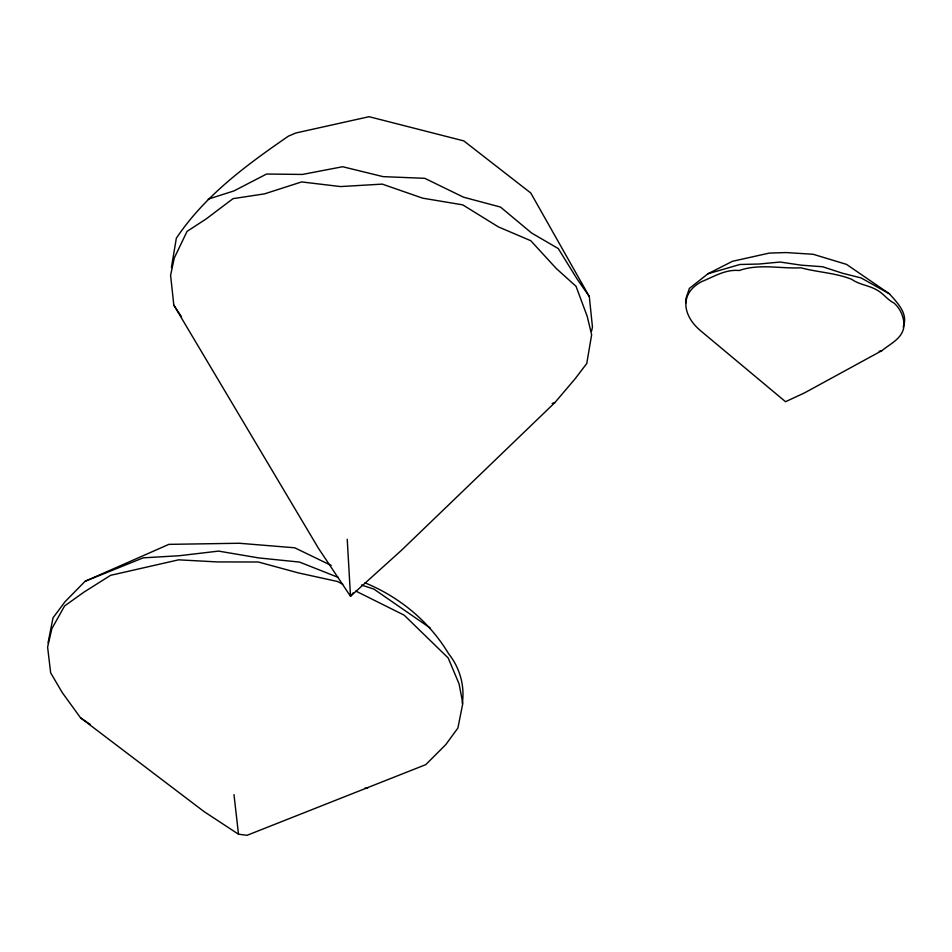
<?xml version="1.0" encoding="UTF-8"?>
<svg xmlns="http://www.w3.org/2000/svg" width="952" height="952" viewBox="0 0 952 952"><rect width="100%" height="100%" fill="white"/><g stroke="black" fill="none" stroke-linecap="round" stroke-linejoin="round"><path stroke-width="1.43" d="M685.845 302.867L685.892 298.738L689.391 288.408L707.979 273.76L732.504 261.288L769.287 253.089L786.209 252.566L813.163 254.279L846.53 264.382L889.477 293.847C897.403 302.95 908.66 313.696 903.162 326.964M171.408 267.607L176.346 238.202C205.049 195.374 246.497 165.017 288.432 136.148L295.882 132.982L369.102 116.703L463.814 140.908L530.776 193.006L589.3 296.524L592.453 327.06L591.549 331.201M48.04 642.897L53.003 617.86L65.022 601.747L85.109 581.279L168.861 544.365L239.25 543.259L294.727 547.793L331.177 565.44M462.279 703.361C464.957 685.749 459.768 667.721 448.63 653.762C429.352 621.596 399.59 596.999 364.973 582.838M353.18 592.882L350.503 596.273L318.48 548.34L173.823 305.152L170.598 275.318L174.264 258.051L187.056 231.384L206.096 218.984L233.061 198.635L264.489 193.875L301.617 181.927L340.554 186.568L382.264 184.117L422.688 198.171L462.731 204.858L498.408 226.909L530.776 240.713L556.182 268.416L576.043 286.326L587.217 316.373L591.632 334.783L586.777 363.462L575.187 378.706L554.933 402.541L401.161 550.589L350.503 596.273L347.23 539.296M881.897 350.657C890.489 343.577 903.115 338.257 903.983 325.596C904.091 317.23 900.39 308.531 893.976 303.022C887.228 299.737 883.135 293.073 876.387 289.717C868.486 285.267 859.168 284.648 851.683 279.317C835.416 272.819 817.792 272.355 800.989 267.81C780.366 268.869 759.268 263.418 739.204 270.523C725.293 269.13 713.631 276.865 701.434 281.721C678.883 293.894 682.87 315.838 700.398 330.57L785.531 401.708L804.69 392.795L881.897 350.657L879.208 351.3M342.732 584.231L337.508 581.493L298.404 572.914L258.301 562.001L217.401 561.93L178.619 559.835L110.587 575.329L83.978 592.12L64.581 605.96L51.86 628.689L47.6 647.098L50.658 672.838L62.225 692.544L80.539 717.82L204.037 811.58L238.5 834.214L247.068 835.297L425.782 764.634L445.822 744.559L457.888 728.054L462.803 703.409L459.09 683.917L448.19 657.975L404.183 615.171L355.798 591.061M85.109 581.279L143.24 557.836L179.047 555.754L218.543 551.101L258.73 557.92L299.547 562.085L337.948 577.305M552.22 403.469L554.933 402.541M208.19 199.135L233.859 190.959L266.584 174.037L302.403 174.442L342.637 166.731L383.061 176.632L424.782 178.321L463.529 197.195L500.502 207.072L531.585 233.002L558.277 248.567L576.852 278.603L589.3 296.524M707.979 273.76L739.835 264.501L759.125 264.025L780.081 262.038L801.263 265.168L822.623 266.75L842.579 273.26L861.06 277.913L889.477 293.847M364.783 788.268L367.65 788.077M361.462 585.028L373.922 589.121L430.34 628.106M80.539 717.82L90.333 724.496M173.823 305.152L181.546 316.79M233.978 794.611L238.5 834.214"/></g></svg>
